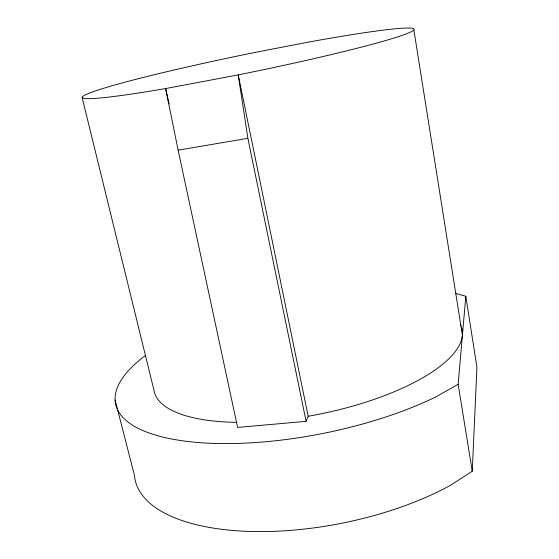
<?xml version="1.0" encoding="UTF-8"?>
<svg xmlns="http://www.w3.org/2000/svg" width="559" height="559" viewBox="0 0 559 559"><rect width="100%" height="100%" fill="white"/><g stroke="black" fill="none" stroke-linecap="round" stroke-linejoin="round"><path stroke-width="0.84" d="M115.098 400.013L134.467 475.443A193.498 82.984 -11.1 0 0 249.3 531.427A193.498 82.984 -11.1 0 0 450.344 485.38L472.25 471.23L476.939 367.375L465.808 296.263L455.368 293.307M472.25 471.23L458.142 384.312L465.808 296.263M306.108 421.332L308.17 416.259L238.225 74.892A169.656 9.321 -11.6 0 0 410.592 32.031A169.656 9.321 -11.6 0 0 308.128 42.163L253.912 52.658A169.656 9.321 -11.6 0 0 88.385 93.542A169.656 9.321 -11.6 0 0 165.632 88.553L238.225 74.892L247.882 138.311L306.108 421.332L237.624 427.432L178.125 150.161L165.632 88.553L169.063 103.883M458.142 384.312L435.426 397.142A197.627 69.686 -11.3 0 1 181.745 440.688A197.627 69.686 -11.3 0 1 145.633 355.349M178.125 150.161L247.882 138.311M82.061 97.294L153.977 390.266A157.03 54.999 -11.3 0 0 236.75 422.352M413.884 30.081L462.412 335.267A157.03 54.999 -11.3 0 1 308.17 416.259M460.336 324.513A157.03 54.999 -11.3 0 1 461.042 326.058M461.615 327.651A157.03 54.999 -11.3 0 1 462.475 332.654"/></g></svg>
